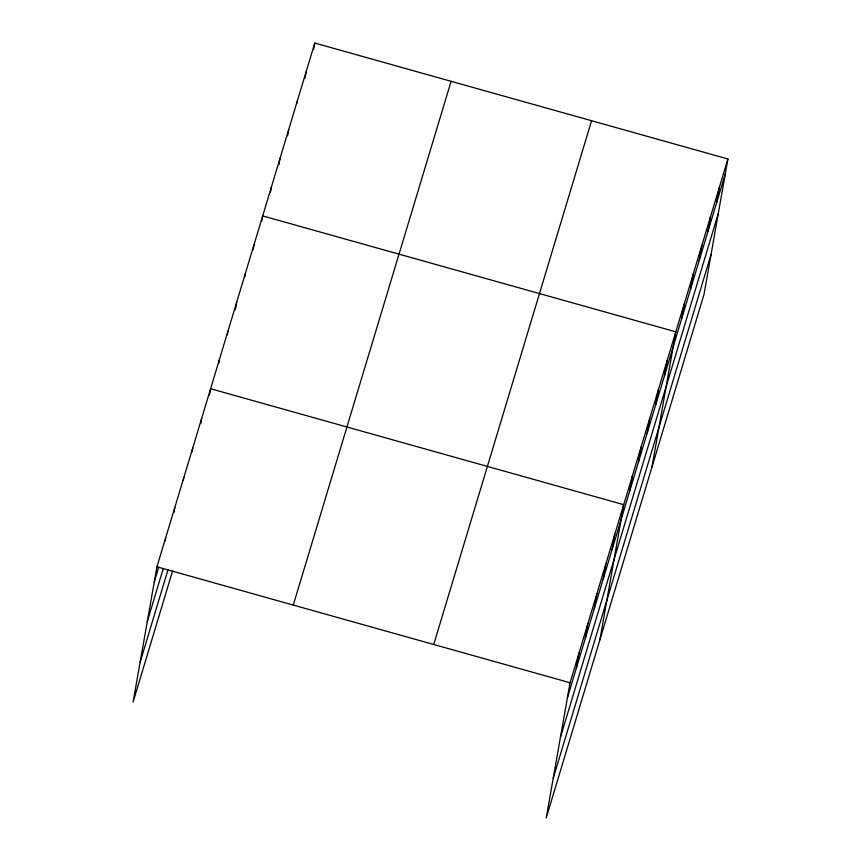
<?xml version="1.0" encoding="UTF-8"?>
<svg xmlns="http://www.w3.org/2000/svg" width="861" height="861" viewBox="0 0 861 861"><rect width="100%" height="100%" fill="white"/><g stroke="black" fill="none" stroke-linecap="round" stroke-linejoin="round"><path stroke-width="1.29" d="M727.9 158.984L570.057 682.751L546.218 817.95L704.061 294.182L727.9 158.984L314.782 43.05L156.939 566.818L133.1 702.016L172.609 570.929M165.215 540.912L165.656 538.394M173.944 512.489L174.826 507.452M183.328 480.287L183.77 477.78M192.046 451.874L192.713 448.097M200.774 423.451L201.657 418.414M209.492 395.027L210.611 388.731L623.719 504.675L599.88 639.874M218.619 363.708L219.286 359.93M227.304 334.897L227.971 331.119M235.322 309.863L236.646 302.319M244.664 277.285L245.331 273.507M253.123 249.733L254.017 244.696M261.809 220.933L262.691 215.896L675.81 331.829L651.971 467.028M270.494 192.121L271.376 187.085M278.953 164.569L280.062 158.273M287.628 135.769L288.736 129.473M296.98 103.18L297.422 100.662M304.998 78.147L306.107 71.861M313.673 49.346L314.782 43.05M576.332 668.179L579.001 653.068M585.276 638.496L587.945 623.396M594.23 608.813L596.888 593.713M603.174 579.141L605.832 564.03M612.117 549.458L614.776 534.358M629.735 490.974L632.404 475.864M638.421 462.163L641.09 447.063M647.106 433.352L649.764 418.252M655.781 404.552L658.45 389.441M664.466 375.74L667.135 360.641M681.826 318.129L684.495 303.018M690.511 289.318L693.17 274.218M699.197 260.517L701.855 245.407M707.871 231.706L710.54 216.606M716.556 202.905L719.215 187.795M154.27 581.918L158.747 567.076M147.285 621.556L163.31 568.378M140.085 662.378L168.035 569.627M293.267 605.079L451.11 81.311M433.729 644.491L591.572 120.723M567.388 697.862L725.242 174.094M560.403 737.49L718.246 213.722M553.203 778.322L711.046 254.555M156.939 566.818L570.057 682.751"/></g></svg>
